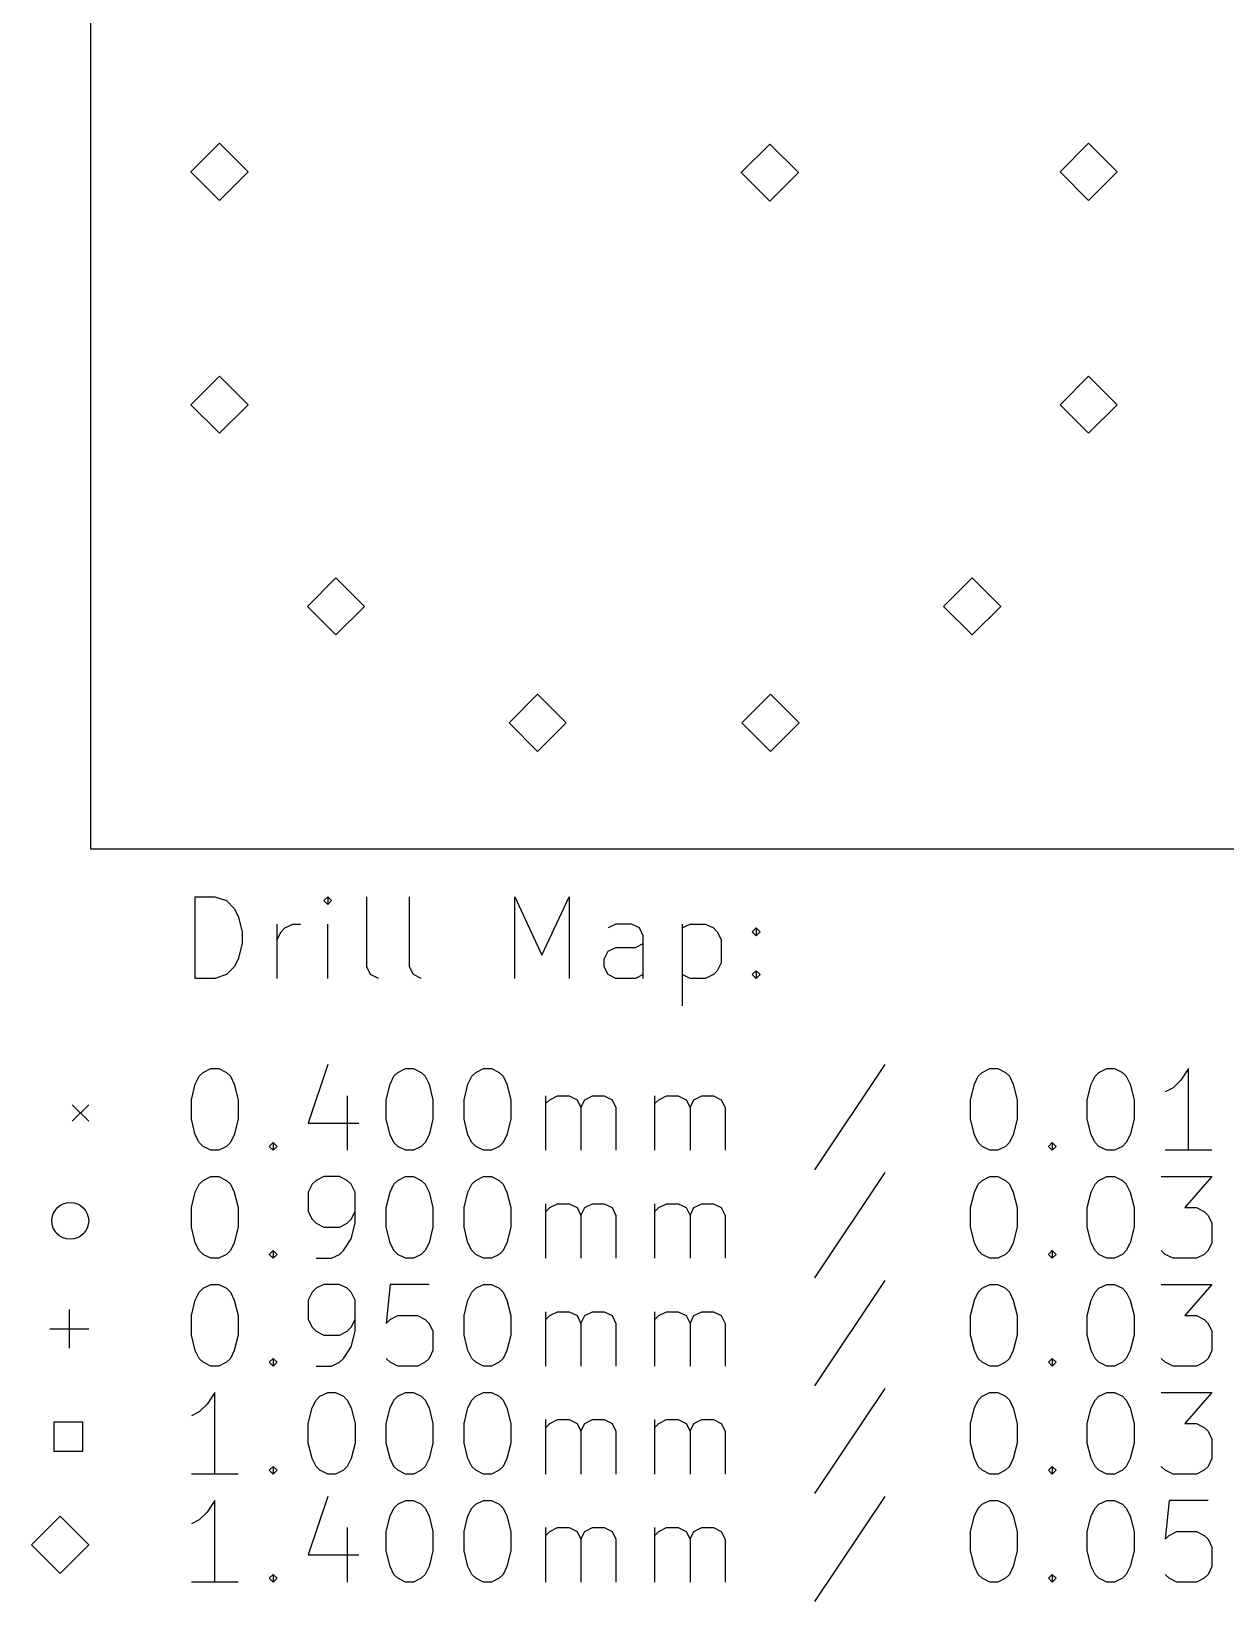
# Model space of a CAD drawing. Extents: x 18 to 145, y -73 to 84.
# Drawn here: x 17.95 to 47.15, y -73.17 to -34.77 of the extents above; entities that cross this region are included whole.
import ezdxf

# ---------------------------------------------------------------- set-up
doc = ezdxf.new("R2010")
doc.units = 0
doc.layers.add('BLACK', color=7, linetype='CONTINUOUS')

msp = doc.modelspace()

# ---------------------------------------------------------------- linework, layer by layer
at = {"layer": 'BLACK', "linetype": 'CONTINUOUS'}
for p, q in [((19.4, -54.768), (19.4, 83.6)), ((22.55, -37.506), (21.85, -38.206)), ((23.25, -38.206), (22.55, -37.506)), ((36.003, -37.525), (35.303, -38.225)), ((36.703, -38.225), (36.003, -37.525)), ((43.8, -37.506), (43.1, -38.206)), ((44.5, -38.206), (43.8, -37.506)), ((21.85, -38.206), (22.55, -38.906)), ((22.55, -38.906), (23.25, -38.206)), ((35.303, -38.225), (36.003, -38.925)), ((36.003, -38.925), (36.703, -38.225)), ((43.1, -38.206), (43.8, -38.906)), ((43.8, -38.906), (44.5, -38.206)), ((22.55, -43.2), (21.85, -43.9)), ((23.25, -43.9), (22.55, -43.2)), ((43.8, -43.2), (43.1, -43.9)), ((44.5, -43.9), (43.8, -43.2)), ((21.85, -43.9), (22.55, -44.6)), ((22.55, -44.6), (23.25, -43.9)), ((43.1, -43.9), (43.8, -44.6)), ((43.8, -44.6), (44.5, -43.9)), ((25.397, -48.131), (24.697, -48.831)), ((26.097, -48.831), (25.397, -48.131)), ((40.953, -48.131), (40.253, -48.831)), ((41.653, -48.831), (40.953, -48.131)), ((24.697, -48.831), (25.397, -49.531)), ((25.397, -49.531), (26.097, -48.831)), ((40.253, -48.831), (40.953, -49.531)), ((40.953, -49.531), (41.653, -48.831)), ((30.328, -50.978), (29.628, -51.678)), ((31.028, -51.678), (30.328, -50.978)), ((36.022, -50.978), (35.322, -51.678)), ((36.722, -51.678), (36.022, -50.978)), ((29.628, -51.678), (30.328, -52.378)), ((30.328, -52.378), (31.028, -51.678)), ((35.322, -51.678), (36.022, -52.378)), ((36.022, -52.378), (36.722, -51.678)), ((145.4, -54.768), (19.4, -54.768)), ((21.957768, -57.932838), (21.957768, -55.932838)), ((21.957768, -55.932838), (22.433958, -55.932838)), ((22.433958, -55.932838), (22.719673, -56.028076)), ((22.719673, -56.028076), (22.910149, -56.218552)), ((25.195863, -55.932838), (25.100625, -56.028076)), ((25.100625, -56.028076), (25.195863, -56.123314)), ((25.291101, -56.028076), (25.195863, -55.932838)), ((25.195863, -55.932838), (25.195863, -56.123314)), ((25.195863, -56.123314), (25.291101, -56.028076)), ((26.148244, -57.647123), (26.148244, -55.932838)), ((27.195863, -57.647123), (27.195863, -55.932838)), ((29.767292, -57.932838), (29.767292, -55.932838)), ((29.767292, -55.932838), (30.433959, -57.361409)), ((30.433959, -57.361409), (31.100625, -55.932838)), ((31.100625, -55.932838), (31.100625, -57.932838)), ((22.910149, -56.218552), (23.005387, -56.409028)), ((23.005387, -56.409028), (23.100625, -56.78998)), ((23.100625, -56.78998), (23.100625, -57.075695)), ((23.957768, -57.932838), (23.957768, -56.599504)), ((23.957768, -56.980457), (24.053006, -56.78998)), ((24.053006, -56.78998), (24.148244, -56.694742)), ((24.148244, -56.694742), (24.33872, -56.599504)), ((24.33872, -56.599504), (24.529197, -56.599504)), ((25.195863, -57.932838), (25.195863, -56.599504)), ((32.243482, -56.599504), (32.053006, -56.694742)), ((32.624435, -56.599504), (32.243482, -56.599504)), ((32.814911, -56.694742), (32.624435, -56.599504)), ((32.910149, -56.885219), (32.814911, -56.694742)), ((33.86253, -56.599504), (33.86253, -58.599504)), ((33.86253, -56.694742), (34.053006, -56.599504)), ((34.053006, -56.599504), (34.433959, -56.599504)), ((34.433959, -56.599504), (34.624435, -56.694742)), ((34.624435, -56.694742), (34.719673, -56.78998)), ((34.719673, -56.78998), (34.814911, -56.980457)), ((35.576816, -56.78998), (35.672054, -56.694742)), ((35.672054, -56.885219), (35.576816, -56.78998)), ((35.672054, -56.694742), (35.767292, -56.78998)), ((35.672054, -56.694742), (35.672054, -56.885219)), ((35.767292, -56.78998), (35.672054, -56.885219)), ((23.100625, -57.075695), (23.005387, -57.456647)), ((32.053006, -57.266171), (32.243482, -57.170933)), ((32.243482, -57.170933), (32.719673, -57.170933)), ((32.719673, -57.170933), (32.910149, -57.075695)), ((32.910149, -57.932838), (32.910149, -56.885219)), ((34.814911, -56.980457), (34.814911, -57.551885)), ((23.005387, -57.456647), (22.910149, -57.647123)), ((31.957768, -57.456647), (32.053006, -57.266171)), ((31.957768, -57.647123), (31.957768, -57.456647)), ((34.814911, -57.551885), (34.719673, -57.742361)), ((22.433958, -57.932838), (21.957768, -57.932838)), ((22.719673, -57.8376), (22.433958, -57.932838)), ((22.910149, -57.647123), (22.719673, -57.8376)), ((26.243482, -57.8376), (26.148244, -57.647123)), ((26.433958, -57.932838), (26.243482, -57.8376)), ((27.291101, -57.8376), (27.195863, -57.647123)), ((27.481577, -57.932838), (27.291101, -57.8376)), ((32.053006, -57.8376), (31.957768, -57.647123)), ((32.243482, -57.932838), (32.053006, -57.8376)), ((32.719673, -57.932838), (32.243482, -57.932838)), ((32.910149, -57.8376), (32.719673, -57.932838)), ((34.053006, -57.932838), (33.86253, -57.8376)), ((34.433959, -57.932838), (34.053006, -57.932838)), ((34.624435, -57.8376), (34.433959, -57.932838)), ((34.719673, -57.742361), (34.624435, -57.8376)), ((35.576816, -57.8376), (35.672054, -57.742361)), ((35.672054, -57.932838), (35.576816, -57.8376)), ((35.672054, -57.742361), (35.767292, -57.8376)), ((35.672054, -57.742361), (35.672054, -57.932838)), ((35.767292, -57.8376), (35.672054, -57.932838)), ((22.053006, -60.323314), (22.148244, -60.228076)), ((22.148244, -60.228076), (22.33872, -60.132838)), ((22.33872, -60.132838), (22.529197, -60.132838)), ((22.529197, -60.132838), (22.719673, -60.228076)), ((22.719673, -60.228076), (22.814911, -60.323314)), ((25.195863, -60.0376), (24.719673, -61.466171)), ((26.814911, -60.323314), (26.910149, -60.228076)), ((26.910149, -60.228076), (27.100625, -60.132838)), ((27.100625, -60.132838), (27.291102, -60.132838)), ((27.291102, -60.132838), (27.481578, -60.228076)), ((27.481578, -60.228076), (27.576816, -60.323314)), ((28.719673, -60.323314), (28.814911, -60.228076)), ((28.814911, -60.228076), (29.005387, -60.132838)), ((29.005387, -60.132838), (29.195864, -60.132838)), ((29.195864, -60.132838), (29.38634, -60.228076)), ((29.38634, -60.228076), (29.481578, -60.323314)), ((38.814912, -60.0376), (37.100627, -62.609028)), ((41.100627, -60.323314), (41.195865, -60.228076)), ((41.195865, -60.228076), (41.386341, -60.132838)), ((41.386341, -60.132838), (41.576818, -60.132838)), ((41.576818, -60.132838), (41.767294, -60.228076)), ((41.767294, -60.228076), (41.862532, -60.323314)), ((43.95777, -60.323314), (44.053008, -60.228076)), ((44.053008, -60.228076), (44.243484, -60.132838)), ((44.243484, -60.132838), (44.433961, -60.132838)), ((44.433961, -60.132838), (44.624437, -60.228076)), ((44.624437, -60.228076), (44.719675, -60.323314)), ((46.243484, -60.132838), (46.053008, -60.418552)), ((46.243484, -62.132838), (46.243484, -60.132838)), ((21.86253, -60.894742), (21.957768, -60.51379)), ((21.957768, -60.51379), (22.053006, -60.323314)), ((22.814911, -60.323314), (22.910149, -60.51379)), ((22.910149, -60.51379), (23.005387, -60.894742)), ((26.624435, -60.894742), (26.719673, -60.51379)), ((26.719673, -60.51379), (26.814911, -60.323314)), ((27.576816, -60.323314), (27.672054, -60.51379)), ((27.672054, -60.51379), (27.767292, -60.894742)), ((28.529197, -60.894742), (28.624435, -60.51379)), ((28.624435, -60.51379), (28.719673, -60.323314)), ((29.481578, -60.323314), (29.576816, -60.51379)), ((29.576816, -60.51379), (29.672054, -60.894742)), ((40.910151, -60.894742), (41.005389, -60.51379)), ((41.005389, -60.51379), (41.100627, -60.323314)), ((41.862532, -60.323314), (41.95777, -60.51379)), ((41.95777, -60.51379), (42.053008, -60.894742)), ((43.767294, -60.894742), (43.862532, -60.51379)), ((43.862532, -60.51379), (43.95777, -60.323314)), ((44.719675, -60.323314), (44.814913, -60.51379)), ((44.814913, -60.51379), (44.910151, -60.894742)), ((45.862532, -60.609028), (45.672056, -60.704266)), ((46.053008, -60.418552), (45.862532, -60.609028)), ((18.95, -61.018), (19.35, -61.418)), ((19.35, -61.018), (18.95, -61.418)), ((21.86253, -61.370933), (21.86253, -60.894742)), ((23.005387, -60.894742), (23.005387, -61.370933)), ((25.672054, -60.799504), (25.672054, -62.132838)), ((26.624435, -61.370933), (26.624435, -60.894742)), ((27.767292, -60.894742), (27.767292, -61.370933)), ((28.529197, -61.370933), (28.529197, -60.894742)), ((29.672054, -60.894742), (29.672054, -61.370933)), ((30.529197, -62.132838), (30.529197, -60.799504)), ((30.529197, -60.98998), (30.624435, -60.894742)), ((30.624435, -60.894742), (30.814911, -60.799504)), ((30.814911, -60.799504), (31.100626, -60.799504)), ((31.100626, -60.799504), (31.291102, -60.894742)), ((31.291102, -60.894742), (31.38634, -61.085219)), ((31.38634, -61.085219), (31.481578, -60.894742)), ((31.481578, -60.894742), (31.672054, -60.799504)), ((31.672054, -60.799504), (31.957768, -60.799504)), ((31.957768, -60.799504), (32.148245, -60.894742)), ((32.148245, -60.894742), (32.243483, -61.085219)), ((33.195864, -62.132838), (33.195864, -60.799504)), ((33.195864, -60.98998), (33.291102, -60.894742)), ((33.291102, -60.894742), (33.481578, -60.799504)), ((33.481578, -60.799504), (33.767293, -60.799504)), ((33.767293, -60.799504), (33.957769, -60.894742)), ((33.957769, -60.894742), (34.053007, -61.085219)), ((34.053007, -61.085219), (34.148245, -60.894742)), ((34.148245, -60.894742), (34.338721, -60.799504)), ((34.338721, -60.799504), (34.624435, -60.799504)), ((34.624435, -60.799504), (34.814912, -60.894742)), ((34.814912, -60.894742), (34.91015, -61.085219)), ((40.910151, -61.370933), (40.910151, -60.894742)), ((42.053008, -60.894742), (42.053008, -61.370933)), ((43.767294, -61.370933), (43.767294, -60.894742)), ((44.910151, -60.894742), (44.910151, -61.370933)), ((21.957768, -61.751885), (21.86253, -61.370933)), ((23.005387, -61.370933), (22.910149, -61.751885)), ((26.719673, -61.751885), (26.624435, -61.370933)), ((27.767292, -61.370933), (27.672054, -61.751885)), ((28.624435, -61.751885), (28.529197, -61.370933)), ((29.672054, -61.370933), (29.576816, -61.751885)), ((31.38634, -61.085219), (31.38634, -62.132838)), ((32.243483, -61.085219), (32.243483, -62.132838)), ((34.053007, -61.085219), (34.053007, -62.132838)), ((34.91015, -61.085219), (34.91015, -62.132838)), ((41.005389, -61.751885), (40.910151, -61.370933)), ((42.053008, -61.370933), (41.95777, -61.751885)), ((43.862532, -61.751885), (43.767294, -61.370933)), ((44.910151, -61.370933), (44.814913, -61.751885)), ((22.053006, -61.942361), (21.957768, -61.751885)), ((22.910149, -61.751885), (22.814911, -61.942361)), ((24.719673, -61.466171), (25.957768, -61.466171)), ((26.814911, -61.942361), (26.719673, -61.751885)), ((27.672054, -61.751885), (27.576816, -61.942361)), ((28.719673, -61.942361), (28.624435, -61.751885)), ((29.576816, -61.751885), (29.481578, -61.942361)), ((41.100627, -61.942361), (41.005389, -61.751885)), ((41.95777, -61.751885), (41.862532, -61.942361)), ((43.95777, -61.942361), (43.862532, -61.751885)), ((44.814913, -61.751885), (44.719675, -61.942361)), ((22.148244, -62.0376), (22.053006, -61.942361)), ((22.33872, -62.132838), (22.148244, -62.0376)), ((22.529197, -62.132838), (22.33872, -62.132838)), ((22.719673, -62.0376), (22.529197, -62.132838)), ((22.814911, -61.942361), (22.719673, -62.0376)), ((23.767292, -62.0376), (23.86253, -61.942361)), ((23.86253, -62.132838), (23.767292, -62.0376)), ((23.86253, -61.942361), (23.957768, -62.0376)), ((23.86253, -61.942361), (23.86253, -62.132838)), ((23.957768, -62.0376), (23.86253, -62.132838)), ((26.910149, -62.0376), (26.814911, -61.942361)), ((27.100625, -62.132838), (26.910149, -62.0376)), ((27.291102, -62.132838), (27.100625, -62.132838)), ((27.481578, -62.0376), (27.291102, -62.132838)), ((27.576816, -61.942361), (27.481578, -62.0376)), ((28.814911, -62.0376), (28.719673, -61.942361)), ((29.005387, -62.132838), (28.814911, -62.0376)), ((29.195864, -62.132838), (29.005387, -62.132838)), ((29.38634, -62.0376), (29.195864, -62.132838)), ((29.481578, -61.942361), (29.38634, -62.0376)), ((41.195865, -62.0376), (41.100627, -61.942361)), ((41.386341, -62.132838), (41.195865, -62.0376)), ((41.576818, -62.132838), (41.386341, -62.132838)), ((41.767294, -62.0376), (41.576818, -62.132838)), ((41.862532, -61.942361), (41.767294, -62.0376)), ((42.814913, -62.0376), (42.910151, -61.942361)), ((42.910151, -62.132838), (42.814913, -62.0376)), ((42.910151, -61.942361), (43.005389, -62.0376)), ((42.910151, -61.942361), (42.910151, -62.132838)), ((43.005389, -62.0376), (42.910151, -62.132838)), ((44.053008, -62.0376), (43.95777, -61.942361)), ((44.243484, -62.132838), (44.053008, -62.0376)), ((44.433961, -62.132838), (44.243484, -62.132838)), ((44.624437, -62.0376), (44.433961, -62.132838)), ((44.719675, -61.942361), (44.624437, -62.0376)), ((46.814913, -62.132838), (45.672056, -62.132838)), ((21.957768, -63.15379), (22.053006, -62.963314)), ((22.053006, -62.963314), (22.148244, -62.868076)), ((22.148244, -62.868076), (22.33872, -62.772838)), ((22.33872, -62.772838), (22.529197, -62.772838)), ((22.529197, -62.772838), (22.719673, -62.868076)), ((22.719673, -62.868076), (22.814911, -62.963314)), ((22.814911, -62.963314), (22.910149, -63.15379)), ((24.814911, -62.963314), (24.719673, -63.15379)), ((24.910149, -62.868076), (24.814911, -62.963314)), ((25.100625, -62.772838), (24.910149, -62.868076)), ((25.481578, -62.772838), (25.100625, -62.772838)), ((25.672054, -62.868076), (25.481578, -62.772838)), ((25.767292, -62.963314), (25.672054, -62.868076)), ((25.86253, -63.15379), (25.767292, -62.963314)), ((26.719673, -63.15379), (26.814911, -62.963314)), ((26.814911, -62.963314), (26.910149, -62.868076)), ((26.910149, -62.868076), (27.100625, -62.772838)), ((27.100625, -62.772838), (27.291102, -62.772838)), ((27.291102, -62.772838), (27.481578, -62.868076)), ((27.481578, -62.868076), (27.576816, -62.963314)), ((27.576816, -62.963314), (27.672054, -63.15379)), ((28.624435, -63.15379), (28.719673, -62.963314)), ((28.719673, -62.963314), (28.814911, -62.868076)), ((28.814911, -62.868076), (29.005387, -62.772838)), ((29.005387, -62.772838), (29.195864, -62.772838)), ((29.195864, -62.772838), (29.38634, -62.868076)), ((29.38634, -62.868076), (29.481578, -62.963314)), ((29.481578, -62.963314), (29.576816, -63.15379)), ((38.814912, -62.6776), (37.100627, -65.249028)), ((41.005389, -63.15379), (41.100627, -62.963314)), ((41.100627, -62.963314), (41.195865, -62.868076)), ((41.195865, -62.868076), (41.386341, -62.772838)), ((41.386341, -62.772838), (41.576818, -62.772838)), ((41.576818, -62.772838), (41.767294, -62.868076)), ((41.767294, -62.868076), (41.862532, -62.963314)), ((41.862532, -62.963314), (41.95777, -63.15379)), ((43.862532, -63.15379), (43.95777, -62.963314)), ((43.95777, -62.963314), (44.053008, -62.868076)), ((44.053008, -62.868076), (44.243484, -62.772838)), ((44.243484, -62.772838), (44.433961, -62.772838)), ((44.433961, -62.772838), (44.624437, -62.868076)), ((44.624437, -62.868076), (44.719675, -62.963314)), ((44.719675, -62.963314), (44.814913, -63.15379)), ((45.576818, -62.772838), (46.814913, -62.772838)), ((46.814913, -62.772838), (46.148246, -63.534742)), ((21.86253, -63.534742), (21.957768, -63.15379)), ((22.910149, -63.15379), (23.005387, -63.534742)), ((24.719673, -63.15379), (24.719673, -63.62998)), ((25.86253, -63.915695), (25.86253, -63.15379)), ((26.624435, -63.534742), (26.719673, -63.15379)), ((27.672054, -63.15379), (27.767292, -63.534742)), ((28.529197, -63.534742), (28.624435, -63.15379)), ((29.576816, -63.15379), (29.672054, -63.534742)), ((40.910151, -63.534742), (41.005389, -63.15379)), ((41.95777, -63.15379), (42.053008, -63.534742)), ((43.767294, -63.534742), (43.862532, -63.15379)), ((44.814913, -63.15379), (44.910151, -63.534742)), ((21.86253, -64.010933), (21.86253, -63.534742)), ((23.005387, -63.534742), (23.005387, -64.010933)), ((24.719673, -63.62998), (24.814911, -63.820457)), ((25.767292, -63.820457), (25.86253, -63.62998)), ((26.624435, -64.010933), (26.624435, -63.534742)), ((27.767292, -63.534742), (27.767292, -64.010933)), ((28.529197, -64.010933), (28.529197, -63.534742)), ((29.672054, -63.534742), (29.672054, -64.010933)), ((30.529197, -64.772838), (30.529197, -63.439504)), ((30.529197, -63.62998), (30.624435, -63.534742)), ((30.624435, -63.534742), (30.814911, -63.439504)), ((30.814911, -63.439504), (31.100626, -63.439504)), ((31.100626, -63.439504), (31.291102, -63.534742)), ((31.291102, -63.534742), (31.38634, -63.725219)), ((31.38634, -63.725219), (31.481578, -63.534742)), ((31.38634, -63.725219), (31.38634, -64.772838)), ((31.481578, -63.534742), (31.672054, -63.439504)), ((31.672054, -63.439504), (31.957768, -63.439504)), ((31.957768, -63.439504), (32.148245, -63.534742)), ((32.148245, -63.534742), (32.243483, -63.725219)), ((32.243483, -63.725219), (32.243483, -64.772838)), ((33.195864, -64.772838), (33.195864, -63.439504)), ((33.195864, -63.62998), (33.291102, -63.534742)), ((33.291102, -63.534742), (33.481578, -63.439504)), ((33.481578, -63.439504), (33.767293, -63.439504)), ((33.767293, -63.439504), (33.957769, -63.534742)), ((33.957769, -63.534742), (34.053007, -63.725219)), ((34.053007, -63.725219), (34.148245, -63.534742)), ((34.053007, -63.725219), (34.053007, -64.772838)), ((34.148245, -63.534742), (34.338721, -63.439504)), ((34.338721, -63.439504), (34.624435, -63.439504)), ((34.624435, -63.439504), (34.814912, -63.534742)), ((34.814912, -63.534742), (34.91015, -63.725219)), ((34.91015, -63.725219), (34.91015, -64.772838)), ((40.910151, -64.010933), (40.910151, -63.534742)), ((42.053008, -63.534742), (42.053008, -64.010933)), ((43.767294, -64.010933), (43.767294, -63.534742)), ((44.910151, -63.534742), (44.910151, -64.010933)), ((46.148246, -63.534742), (46.433961, -63.534742)), ((46.433961, -63.534742), (46.624437, -63.62998)), ((46.624437, -63.62998), (46.719675, -63.725219)), ((46.719675, -63.725219), (46.814913, -63.915695)), ((21.957768, -64.391885), (21.86253, -64.010933)), ((23.005387, -64.010933), (22.910149, -64.391885)), ((24.814911, -63.820457), (24.910149, -63.915695)), ((24.910149, -63.915695), (25.100625, -64.010933)), ((25.100625, -64.010933), (25.481578, -64.010933)), ((25.481578, -64.010933), (25.672054, -63.915695)), ((25.672054, -63.915695), (25.767292, -63.820457)), ((25.767292, -64.296647), (25.86253, -63.915695)), ((26.719673, -64.391885), (26.624435, -64.010933)), ((27.767292, -64.010933), (27.672054, -64.391885)), ((28.624435, -64.391885), (28.529197, -64.010933)), ((29.672054, -64.010933), (29.576816, -64.391885)), ((41.005389, -64.391885), (40.910151, -64.010933)), ((42.053008, -64.010933), (41.95777, -64.391885)), ((43.862532, -64.391885), (43.767294, -64.010933)), ((44.910151, -64.010933), (44.814913, -64.391885)), ((46.814913, -63.915695), (46.814913, -64.391885)), ((22.053006, -64.582361), (21.957768, -64.391885)), ((22.910149, -64.391885), (22.814911, -64.582361)), ((25.576816, -64.582361), (25.767292, -64.296647)), ((26.814911, -64.582361), (26.719673, -64.391885)), ((27.672054, -64.391885), (27.576816, -64.582361)), ((28.719673, -64.582361), (28.624435, -64.391885)), ((29.576816, -64.391885), (29.481578, -64.582361)), ((41.100627, -64.582361), (41.005389, -64.391885)), ((41.95777, -64.391885), (41.862532, -64.582361)), ((43.95777, -64.582361), (43.862532, -64.391885)), ((44.814913, -64.391885), (44.719675, -64.582361)), ((46.814913, -64.391885), (46.719675, -64.582361)), ((22.148244, -64.6776), (22.053006, -64.582361)), ((22.33872, -64.772838), (22.148244, -64.6776)), ((22.529197, -64.772838), (22.33872, -64.772838)), ((22.719673, -64.6776), (22.529197, -64.772838)), ((22.814911, -64.582361), (22.719673, -64.6776)), ((23.767292, -64.6776), (23.86253, -64.582361)), ((23.86253, -64.772838), (23.767292, -64.6776)), ((23.86253, -64.582361), (23.957768, -64.6776)), ((23.86253, -64.582361), (23.86253, -64.772838)), ((23.957768, -64.6776), (23.86253, -64.772838)), ((24.910149, -64.772838), (25.291101, -64.772838)), ((25.291101, -64.772838), (25.481578, -64.6776)), ((25.481578, -64.6776), (25.576816, -64.582361)), ((26.910149, -64.6776), (26.814911, -64.582361)), ((27.100625, -64.772838), (26.910149, -64.6776)), ((27.291102, -64.772838), (27.100625, -64.772838)), ((27.481578, -64.6776), (27.291102, -64.772838)), ((27.576816, -64.582361), (27.481578, -64.6776)), ((28.814911, -64.6776), (28.719673, -64.582361)), ((29.005387, -64.772838), (28.814911, -64.6776)), ((29.195864, -64.772838), (29.005387, -64.772838)), ((29.38634, -64.6776), (29.195864, -64.772838)), ((29.481578, -64.582361), (29.38634, -64.6776)), ((41.195865, -64.6776), (41.100627, -64.582361)), ((41.386341, -64.772838), (41.195865, -64.6776)), ((41.576818, -64.772838), (41.386341, -64.772838)), ((41.767294, -64.6776), (41.576818, -64.772838)), ((41.862532, -64.582361), (41.767294, -64.6776)), ((42.814913, -64.6776), (42.910151, -64.582361)), ((42.910151, -64.772838), (42.814913, -64.6776)), ((42.910151, -64.582361), (43.005389, -64.6776)), ((42.910151, -64.582361), (42.910151, -64.772838)), ((43.005389, -64.6776), (42.910151, -64.772838)), ((44.053008, -64.6776), (43.95777, -64.582361)), ((44.243484, -64.772838), (44.053008, -64.6776)), ((44.433961, -64.772838), (44.243484, -64.772838)), ((44.624437, -64.6776), (44.433961, -64.772838)), ((44.719675, -64.582361), (44.624437, -64.6776)), ((45.672056, -64.6776), (45.576818, -64.582361)), ((45.862532, -64.772838), (45.672056, -64.6776)), ((46.433961, -64.772838), (45.862532, -64.772838)), ((46.624437, -64.6776), (46.433961, -64.772838)), ((46.719675, -64.582361), (46.624437, -64.6776)), ((21.957768, -65.79379), (22.053006, -65.603314)), ((22.053006, -65.603314), (22.148244, -65.508076)), ((22.148244, -65.508076), (22.33872, -65.412838)), ((22.33872, -65.412838), (22.529197, -65.412838)), ((22.529197, -65.412838), (22.719673, -65.508076)), ((22.719673, -65.508076), (22.814911, -65.603314)), ((22.814911, -65.603314), (22.910149, -65.79379)), ((24.814911, -65.603314), (24.719673, -65.79379)), ((24.910149, -65.508076), (24.814911, -65.603314)), ((25.100625, -65.412838), (24.910149, -65.508076)), ((25.481578, -65.412838), (25.100625, -65.412838)), ((25.672054, -65.508076), (25.481578, -65.412838)), ((25.767292, -65.603314), (25.672054, -65.508076)), ((25.86253, -65.79379), (25.767292, -65.603314)), ((26.719673, -65.412838), (26.624435, -66.365219)), ((27.672054, -65.412838), (26.719673, -65.412838)), ((28.624435, -65.79379), (28.719673, -65.603314)), ((28.719673, -65.603314), (28.814911, -65.508076)), ((28.814911, -65.508076), (29.005387, -65.412838)), ((29.005387, -65.412838), (29.195864, -65.412838)), ((29.195864, -65.412838), (29.38634, -65.508076)), ((29.38634, -65.508076), (29.481578, -65.603314)), ((29.481578, -65.603314), (29.576816, -65.79379)), ((38.814912, -65.3176), (37.100627, -67.889028)), ((41.005389, -65.79379), (41.100627, -65.603314)), ((41.100627, -65.603314), (41.195865, -65.508076)), ((41.195865, -65.508076), (41.386341, -65.412838)), ((41.386341, -65.412838), (41.576818, -65.412838)), ((41.576818, -65.412838), (41.767294, -65.508076)), ((41.767294, -65.508076), (41.862532, -65.603314)), ((41.862532, -65.603314), (41.95777, -65.79379)), ((43.862532, -65.79379), (43.95777, -65.603314)), ((43.95777, -65.603314), (44.053008, -65.508076)), ((44.053008, -65.508076), (44.243484, -65.412838)), ((44.243484, -65.412838), (44.433961, -65.412838)), ((44.433961, -65.412838), (44.624437, -65.508076)), ((44.624437, -65.508076), (44.719675, -65.603314)), ((44.719675, -65.603314), (44.814913, -65.79379)), ((45.576818, -65.412838), (46.814913, -65.412838)), ((46.814913, -65.412838), (46.148246, -66.174742)), ((18.875, -66.023), (18.875, -66.973)), ((21.86253, -66.174742), (21.957768, -65.79379)), ((22.910149, -65.79379), (23.005387, -66.174742)), ((24.719673, -65.79379), (24.719673, -66.26998)), ((25.86253, -66.555695), (25.86253, -65.79379)), ((28.529197, -66.174742), (28.624435, -65.79379)), ((29.576816, -65.79379), (29.672054, -66.174742)), ((40.910151, -66.174742), (41.005389, -65.79379)), ((41.95777, -65.79379), (42.053008, -66.174742)), ((43.767294, -66.174742), (43.862532, -65.79379)), ((44.814913, -65.79379), (44.910151, -66.174742)), ((21.86253, -66.650933), (21.86253, -66.174742)), ((23.005387, -66.174742), (23.005387, -66.650933)), ((24.719673, -66.26998), (24.814911, -66.460457)), ((25.767292, -66.460457), (25.86253, -66.26998)), ((26.624435, -66.365219), (26.719673, -66.26998)), ((26.719673, -66.26998), (26.910149, -66.174742)), ((26.910149, -66.174742), (27.38634, -66.174742)), ((27.38634, -66.174742), (27.576816, -66.26998)), ((27.576816, -66.26998), (27.672054, -66.365219)), ((27.672054, -66.365219), (27.767292, -66.555695)), ((28.529197, -66.650933), (28.529197, -66.174742)), ((29.672054, -66.174742), (29.672054, -66.650933)), ((30.529197, -67.412838), (30.529197, -66.079504)), ((30.529197, -66.26998), (30.624435, -66.174742)), ((30.624435, -66.174742), (30.814911, -66.079504)), ((30.814911, -66.079504), (31.100626, -66.079504)), ((31.100626, -66.079504), (31.291102, -66.174742)), ((31.291102, -66.174742), (31.38634, -66.365219)), ((31.38634, -66.365219), (31.481578, -66.174742)), ((31.38634, -66.365219), (31.38634, -67.412838)), ((31.481578, -66.174742), (31.672054, -66.079504)), ((31.672054, -66.079504), (31.957768, -66.079504)), ((31.957768, -66.079504), (32.148245, -66.174742)), ((32.148245, -66.174742), (32.243483, -66.365219)), ((32.243483, -66.365219), (32.243483, -67.412838)), ((33.195864, -67.412838), (33.195864, -66.079504)), ((33.195864, -66.26998), (33.291102, -66.174742)), ((33.291102, -66.174742), (33.481578, -66.079504)), ((33.481578, -66.079504), (33.767293, -66.079504)), ((33.767293, -66.079504), (33.957769, -66.174742)), ((33.957769, -66.174742), (34.053007, -66.365219)), ((34.053007, -66.365219), (34.148245, -66.174742)), ((34.053007, -66.365219), (34.053007, -67.412838)), ((34.148245, -66.174742), (34.338721, -66.079504)), ((34.338721, -66.079504), (34.624435, -66.079504)), ((34.624435, -66.079504), (34.814912, -66.174742)), ((34.814912, -66.174742), (34.91015, -66.365219)), ((34.91015, -66.365219), (34.91015, -67.412838)), ((40.910151, -66.650933), (40.910151, -66.174742)), ((42.053008, -66.174742), (42.053008, -66.650933)), ((43.767294, -66.650933), (43.767294, -66.174742)), ((44.910151, -66.174742), (44.910151, -66.650933)), ((46.148246, -66.174742), (46.433961, -66.174742)), ((46.433961, -66.174742), (46.624437, -66.26998)), ((46.624437, -66.26998), (46.719675, -66.365219)), ((46.719675, -66.365219), (46.814913, -66.555695)), ((18.4, -66.498), (19.35, -66.498)), ((21.957768, -67.031885), (21.86253, -66.650933)), ((23.005387, -66.650933), (22.910149, -67.031885)), ((24.814911, -66.460457), (24.910149, -66.555695)), ((24.910149, -66.555695), (25.100625, -66.650933)), ((25.100625, -66.650933), (25.481578, -66.650933)), ((25.481578, -66.650933), (25.672054, -66.555695)), ((25.672054, -66.555695), (25.767292, -66.460457)), ((25.767292, -66.936647), (25.86253, -66.555695)), ((27.767292, -66.555695), (27.767292, -67.031885)), ((28.624435, -67.031885), (28.529197, -66.650933)), ((29.672054, -66.650933), (29.576816, -67.031885)), ((41.005389, -67.031885), (40.910151, -66.650933)), ((42.053008, -66.650933), (41.95777, -67.031885)), ((43.862532, -67.031885), (43.767294, -66.650933)), ((44.910151, -66.650933), (44.814913, -67.031885)), ((46.814913, -66.555695), (46.814913, -67.031885)), ((22.053006, -67.222361), (21.957768, -67.031885)), ((22.910149, -67.031885), (22.814911, -67.222361)), ((25.576816, -67.222361), (25.767292, -66.936647)), ((27.767292, -67.031885), (27.672054, -67.222361)), ((28.719673, -67.222361), (28.624435, -67.031885)), ((29.576816, -67.031885), (29.481578, -67.222361)), ((41.100627, -67.222361), (41.005389, -67.031885)), ((41.95777, -67.031885), (41.862532, -67.222361)), ((43.95777, -67.222361), (43.862532, -67.031885)), ((44.814913, -67.031885), (44.719675, -67.222361)), ((46.814913, -67.031885), (46.719675, -67.222361)), ((22.148244, -67.3176), (22.053006, -67.222361)), ((22.33872, -67.412838), (22.148244, -67.3176)), ((22.529197, -67.412838), (22.33872, -67.412838)), ((22.719673, -67.3176), (22.529197, -67.412838)), ((22.814911, -67.222361), (22.719673, -67.3176)), ((23.767292, -67.3176), (23.86253, -67.222361)), ((23.86253, -67.412838), (23.767292, -67.3176)), ((23.86253, -67.222361), (23.957768, -67.3176)), ((23.86253, -67.222361), (23.86253, -67.412838)), ((23.957768, -67.3176), (23.86253, -67.412838)), ((24.910149, -67.412838), (25.291101, -67.412838)), ((25.291101, -67.412838), (25.481578, -67.3176)), ((25.481578, -67.3176), (25.576816, -67.222361)), ((26.719673, -67.3176), (26.624435, -67.222361)), ((26.910149, -67.412838), (26.719673, -67.3176)), ((27.38634, -67.412838), (26.910149, -67.412838)), ((27.576816, -67.3176), (27.38634, -67.412838)), ((27.672054, -67.222361), (27.576816, -67.3176)), ((28.814911, -67.3176), (28.719673, -67.222361)), ((29.005387, -67.412838), (28.814911, -67.3176)), ((29.195864, -67.412838), (29.005387, -67.412838)), ((29.38634, -67.3176), (29.195864, -67.412838)), ((29.481578, -67.222361), (29.38634, -67.3176)), ((41.195865, -67.3176), (41.100627, -67.222361)), ((41.386341, -67.412838), (41.195865, -67.3176)), ((41.576818, -67.412838), (41.386341, -67.412838)), ((41.767294, -67.3176), (41.576818, -67.412838)), ((41.862532, -67.222361), (41.767294, -67.3176)), ((42.814913, -67.3176), (42.910151, -67.222361)), ((42.910151, -67.412838), (42.814913, -67.3176)), ((42.910151, -67.222361), (43.005389, -67.3176)), ((42.910151, -67.222361), (42.910151, -67.412838)), ((43.005389, -67.3176), (42.910151, -67.412838)), ((44.053008, -67.3176), (43.95777, -67.222361)), ((44.243484, -67.412838), (44.053008, -67.3176)), ((44.433961, -67.412838), (44.243484, -67.412838)), ((44.624437, -67.3176), (44.433961, -67.412838)), ((44.719675, -67.222361), (44.624437, -67.3176)), ((45.672056, -67.3176), (45.576818, -67.222361)), ((45.862532, -67.412838), (45.672056, -67.3176)), ((46.433961, -67.412838), (45.862532, -67.412838)), ((46.624437, -67.3176), (46.433961, -67.412838)), ((46.719675, -67.222361), (46.624437, -67.3176)), ((38.814912, -67.9576), (37.100627, -70.529028)), ((22.243482, -68.338552), (22.053006, -68.529028)), ((22.433958, -68.052838), (22.243482, -68.338552)), ((22.433958, -70.052838), (22.433958, -68.052838)), ((24.814911, -68.43379), (24.910149, -68.243314)), ((24.910149, -68.243314), (25.005387, -68.148076)), ((25.005387, -68.148076), (25.195863, -68.052838)), ((25.195863, -68.052838), (25.38634, -68.052838)), ((25.38634, -68.052838), (25.576816, -68.148076)), ((25.576816, -68.148076), (25.672054, -68.243314)), ((25.672054, -68.243314), (25.767292, -68.43379)), ((26.719673, -68.43379), (26.814911, -68.243314)), ((26.814911, -68.243314), (26.910149, -68.148076)), ((26.910149, -68.148076), (27.100625, -68.052838)), ((27.100625, -68.052838), (27.291102, -68.052838)), ((27.291102, -68.052838), (27.481578, -68.148076)), ((27.481578, -68.148076), (27.576816, -68.243314)), ((27.576816, -68.243314), (27.672054, -68.43379)), ((28.624435, -68.43379), (28.719673, -68.243314)), ((28.719673, -68.243314), (28.814911, -68.148076)), ((28.814911, -68.148076), (29.005387, -68.052838)), ((29.005387, -68.052838), (29.195864, -68.052838)), ((29.195864, -68.052838), (29.38634, -68.148076)), ((29.38634, -68.148076), (29.481578, -68.243314)), ((29.481578, -68.243314), (29.576816, -68.43379)), ((41.005389, -68.43379), (41.100627, -68.243314)), ((41.100627, -68.243314), (41.195865, -68.148076)), ((41.195865, -68.148076), (41.386341, -68.052838)), ((41.386341, -68.052838), (41.576818, -68.052838)), ((41.576818, -68.052838), (41.767294, -68.148076)), ((41.767294, -68.148076), (41.862532, -68.243314)), ((41.862532, -68.243314), (41.95777, -68.43379)), ((43.862532, -68.43379), (43.95777, -68.243314)), ((43.95777, -68.243314), (44.053008, -68.148076)), ((44.053008, -68.148076), (44.243484, -68.052838)), ((44.243484, -68.052838), (44.433961, -68.052838)), ((44.433961, -68.052838), (44.624437, -68.148076)), ((44.624437, -68.148076), (44.719675, -68.243314)), ((44.719675, -68.243314), (44.814913, -68.43379)), ((45.576818, -68.052838), (46.814913, -68.052838)), ((46.814913, -68.052838), (46.148246, -68.814742)), ((22.053006, -68.529028), (21.86253, -68.624266)), ((24.719673, -68.814742), (24.814911, -68.43379)), ((25.767292, -68.43379), (25.86253, -68.814742)), ((26.624435, -68.814742), (26.719673, -68.43379)), ((27.672054, -68.43379), (27.767292, -68.814742)), ((28.529197, -68.814742), (28.624435, -68.43379)), ((29.576816, -68.43379), (29.672054, -68.814742)), ((30.529197, -70.052838), (30.529197, -68.719504)), ((30.624435, -68.814742), (30.814911, -68.719504)), ((30.814911, -68.719504), (31.100626, -68.719504)), ((31.100626, -68.719504), (31.291102, -68.814742)), ((31.481578, -68.814742), (31.672054, -68.719504)), ((31.672054, -68.719504), (31.957768, -68.719504)), ((31.957768, -68.719504), (32.148245, -68.814742)), ((33.195864, -70.052838), (33.195864, -68.719504)), ((33.291102, -68.814742), (33.481578, -68.719504)), ((33.481578, -68.719504), (33.767293, -68.719504)), ((33.767293, -68.719504), (33.957769, -68.814742)), ((34.148245, -68.814742), (34.338721, -68.719504)), ((34.338721, -68.719504), (34.624435, -68.719504)), ((34.624435, -68.719504), (34.814912, -68.814742)), ((40.910151, -68.814742), (41.005389, -68.43379)), ((41.95777, -68.43379), (42.053008, -68.814742)), ((43.767294, -68.814742), (43.862532, -68.43379)), ((44.814913, -68.43379), (44.910151, -68.814742)), ((19.203557, -68.784443), (18.496443, -68.784443)), ((18.496443, -68.784443), (18.496443, -69.491557)), ((19.203557, -69.491557), (19.203557, -68.784443)), ((24.719673, -69.290933), (24.719673, -68.814742)), ((25.86253, -68.814742), (25.86253, -69.290933)), ((26.624435, -69.290933), (26.624435, -68.814742)), ((27.767292, -68.814742), (27.767292, -69.290933)), ((28.529197, -69.290933), (28.529197, -68.814742)), ((29.672054, -68.814742), (29.672054, -69.290933)), ((30.529197, -68.90998), (30.624435, -68.814742)), ((31.291102, -68.814742), (31.38634, -69.005219)), ((31.38634, -69.005219), (31.481578, -68.814742)), ((31.38634, -69.005219), (31.38634, -70.052838)), ((32.148245, -68.814742), (32.243483, -69.005219)), ((32.243483, -69.005219), (32.243483, -70.052838)), ((33.195864, -68.90998), (33.291102, -68.814742)), ((33.957769, -68.814742), (34.053007, -69.005219)), ((34.053007, -69.005219), (34.148245, -68.814742)), ((34.053007, -69.005219), (34.053007, -70.052838)), ((34.814912, -68.814742), (34.91015, -69.005219)), ((34.91015, -69.005219), (34.91015, -70.052838)), ((40.910151, -69.290933), (40.910151, -68.814742)), ((42.053008, -68.814742), (42.053008, -69.290933)), ((43.767294, -69.290933), (43.767294, -68.814742)), ((44.910151, -68.814742), (44.910151, -69.290933)), ((46.148246, -68.814742), (46.433961, -68.814742)), ((46.433961, -68.814742), (46.624437, -68.90998)), ((46.624437, -68.90998), (46.719675, -69.005219)), ((46.719675, -69.005219), (46.814913, -69.195695)), ((18.496443, -69.491557), (19.203557, -69.491557)), ((24.814911, -69.671885), (24.719673, -69.290933)), ((25.86253, -69.290933), (25.767292, -69.671885)), ((26.719673, -69.671885), (26.624435, -69.290933)), ((27.767292, -69.290933), (27.672054, -69.671885)), ((28.624435, -69.671885), (28.529197, -69.290933)), ((29.672054, -69.290933), (29.576816, -69.671885)), ((41.005389, -69.671885), (40.910151, -69.290933)), ((42.053008, -69.290933), (41.95777, -69.671885)), ((43.862532, -69.671885), (43.767294, -69.290933)), ((44.910151, -69.290933), (44.814913, -69.671885)), ((46.814913, -69.195695), (46.814913, -69.671885)), ((23.767292, -69.9576), (23.86253, -69.862361)), ((23.86253, -69.862361), (23.957768, -69.9576)), ((23.86253, -69.862361), (23.86253, -70.052838)), ((24.910149, -69.862361), (24.814911, -69.671885)), ((25.005387, -69.9576), (24.910149, -69.862361)), ((25.672054, -69.862361), (25.576816, -69.9576)), ((25.767292, -69.671885), (25.672054, -69.862361)), ((26.814911, -69.862361), (26.719673, -69.671885)), ((26.910149, -69.9576), (26.814911, -69.862361)), ((27.576816, -69.862361), (27.481578, -69.9576)), ((27.672054, -69.671885), (27.576816, -69.862361)), ((28.719673, -69.862361), (28.624435, -69.671885)), ((28.814911, -69.9576), (28.719673, -69.862361)), ((29.481578, -69.862361), (29.38634, -69.9576)), ((29.576816, -69.671885), (29.481578, -69.862361)), ((41.100627, -69.862361), (41.005389, -69.671885)), ((41.195865, -69.9576), (41.100627, -69.862361)), ((41.862532, -69.862361), (41.767294, -69.9576)), ((41.95777, -69.671885), (41.862532, -69.862361)), ((42.814913, -69.9576), (42.910151, -69.862361)), ((42.910151, -69.862361), (43.005389, -69.9576)), ((42.910151, -69.862361), (42.910151, -70.052838)), ((43.95777, -69.862361), (43.862532, -69.671885)), ((44.053008, -69.9576), (43.95777, -69.862361)), ((44.719675, -69.862361), (44.624437, -69.9576)), ((44.814913, -69.671885), (44.719675, -69.862361)), ((45.672056, -69.9576), (45.576818, -69.862361)), ((46.719675, -69.862361), (46.624437, -69.9576)), ((46.814913, -69.671885), (46.719675, -69.862361)), ((23.005387, -70.052838), (21.86253, -70.052838)), ((23.86253, -70.052838), (23.767292, -69.9576)), ((23.957768, -69.9576), (23.86253, -70.052838)), ((25.195863, -70.052838), (25.005387, -69.9576)), ((25.38634, -70.052838), (25.195863, -70.052838)), ((25.576816, -69.9576), (25.38634, -70.052838)), ((27.100625, -70.052838), (26.910149, -69.9576)), ((27.291102, -70.052838), (27.100625, -70.052838)), ((27.481578, -69.9576), (27.291102, -70.052838)), ((29.005387, -70.052838), (28.814911, -69.9576)), ((29.195864, -70.052838), (29.005387, -70.052838)), ((29.38634, -69.9576), (29.195864, -70.052838)), ((41.386341, -70.052838), (41.195865, -69.9576)), ((41.576818, -70.052838), (41.386341, -70.052838)), ((41.767294, -69.9576), (41.576818, -70.052838)), ((42.910151, -70.052838), (42.814913, -69.9576)), ((43.005389, -69.9576), (42.910151, -70.052838)), ((44.243484, -70.052838), (44.053008, -69.9576)), ((44.433961, -70.052838), (44.243484, -70.052838)), ((44.624437, -69.9576), (44.433961, -70.052838)), ((45.862532, -70.052838), (45.672056, -69.9576)), ((46.433961, -70.052838), (45.862532, -70.052838)), ((46.624437, -69.9576), (46.433961, -70.052838)), ((25.195863, -70.5976), (24.719673, -72.026171)), ((38.814912, -70.5976), (37.100627, -73.169028)), ((22.243482, -70.978552), (22.053006, -71.169028)), ((22.433958, -70.692838), (22.243482, -70.978552)), ((22.433958, -72.692838), (22.433958, -70.692838)), ((26.719673, -71.07379), (26.814911, -70.883314)), ((26.814911, -70.883314), (26.910149, -70.788076)), ((26.910149, -70.788076), (27.100625, -70.692838)), ((27.100625, -70.692838), (27.291102, -70.692838)), ((27.291102, -70.692838), (27.481578, -70.788076)), ((27.481578, -70.788076), (27.576816, -70.883314)), ((27.576816, -70.883314), (27.672054, -71.07379)), ((28.624435, -71.07379), (28.719673, -70.883314)), ((28.719673, -70.883314), (28.814911, -70.788076)), ((28.814911, -70.788076), (29.005387, -70.692838)), ((29.005387, -70.692838), (29.195864, -70.692838)), ((29.195864, -70.692838), (29.38634, -70.788076)), ((29.38634, -70.788076), (29.481578, -70.883314)), ((29.481578, -70.883314), (29.576816, -71.07379)), ((41.005389, -71.07379), (41.100627, -70.883314)), ((41.100627, -70.883314), (41.195865, -70.788076)), ((41.195865, -70.788076), (41.386341, -70.692838)), ((41.386341, -70.692838), (41.576818, -70.692838)), ((41.576818, -70.692838), (41.767294, -70.788076)), ((41.767294, -70.788076), (41.862532, -70.883314)), ((41.862532, -70.883314), (41.95777, -71.07379)), ((43.862532, -71.07379), (43.95777, -70.883314)), ((43.95777, -70.883314), (44.053008, -70.788076)), ((44.053008, -70.788076), (44.243484, -70.692838)), ((44.243484, -70.692838), (44.433961, -70.692838)), ((44.433961, -70.692838), (44.624437, -70.788076)), ((44.624437, -70.788076), (44.719675, -70.883314)), ((44.719675, -70.883314), (44.814913, -71.07379)), ((45.767294, -70.692838), (45.672056, -71.645219)), ((46.719675, -70.692838), (45.767294, -70.692838)), ((18.65, -71.078), (17.95, -71.778)), ((19.35, -71.778), (18.65, -71.078)), ((22.053006, -71.169028), (21.86253, -71.264266)), ((25.672054, -71.359504), (25.672054, -72.692838)), ((26.624435, -71.454742), (26.719673, -71.07379)), ((27.672054, -71.07379), (27.767292, -71.454742)), ((28.529197, -71.454742), (28.624435, -71.07379)), ((29.576816, -71.07379), (29.672054, -71.454742)), ((30.529197, -72.692838), (30.529197, -71.359504)), ((30.624435, -71.454742), (30.814911, -71.359504)), ((30.814911, -71.359504), (31.100626, -71.359504)), ((31.100626, -71.359504), (31.291102, -71.454742)), ((31.481578, -71.454742), (31.672054, -71.359504)), ((31.672054, -71.359504), (31.957768, -71.359504)), ((31.957768, -71.359504), (32.148245, -71.454742)), ((33.195864, -72.692838), (33.195864, -71.359504)), ((33.291102, -71.454742), (33.481578, -71.359504)), ((33.481578, -71.359504), (33.767293, -71.359504)), ((33.767293, -71.359504), (33.957769, -71.454742)), ((34.148245, -71.454742), (34.338721, -71.359504)), ((34.338721, -71.359504), (34.624435, -71.359504)), ((34.624435, -71.359504), (34.814912, -71.454742)), ((40.910151, -71.454742), (41.005389, -71.07379)), ((41.95777, -71.07379), (42.053008, -71.454742)), ((43.767294, -71.454742), (43.862532, -71.07379)), ((44.814913, -71.07379), (44.910151, -71.454742)), ((17.95, -71.778), (18.65, -72.478)), ((18.65, -72.478), (19.35, -71.778)), ((26.624435, -71.930933), (26.624435, -71.454742)), ((27.767292, -71.454742), (27.767292, -71.930933)), ((28.529197, -71.930933), (28.529197, -71.454742)), ((29.672054, -71.454742), (29.672054, -71.930933)), ((30.529197, -71.54998), (30.624435, -71.454742)), ((31.291102, -71.454742), (31.38634, -71.645219)), ((31.38634, -71.645219), (31.481578, -71.454742)), ((31.38634, -71.645219), (31.38634, -72.692838)), ((32.148245, -71.454742), (32.243483, -71.645219)), ((32.243483, -71.645219), (32.243483, -72.692838)), ((33.195864, -71.54998), (33.291102, -71.454742)), ((33.957769, -71.454742), (34.053007, -71.645219)), ((34.053007, -71.645219), (34.148245, -71.454742)), ((34.053007, -71.645219), (34.053007, -72.692838)), ((34.814912, -71.454742), (34.91015, -71.645219)), ((34.91015, -71.645219), (34.91015, -72.692838)), ((40.910151, -71.930933), (40.910151, -71.454742)), ((42.053008, -71.454742), (42.053008, -71.930933)), ((43.767294, -71.930933), (43.767294, -71.454742)), ((44.910151, -71.454742), (44.910151, -71.930933)), ((45.672056, -71.645219), (45.767294, -71.54998)), ((45.767294, -71.54998), (45.95777, -71.454742)), ((45.95777, -71.454742), (46.433961, -71.454742)), ((46.433961, -71.454742), (46.624437, -71.54998)), ((46.624437, -71.54998), (46.719675, -71.645219)), ((46.719675, -71.645219), (46.814913, -71.835695)), ((24.719673, -72.026171), (25.957768, -72.026171)), ((26.719673, -72.311885), (26.624435, -71.930933)), ((27.767292, -71.930933), (27.672054, -72.311885)), ((28.624435, -72.311885), (28.529197, -71.930933)), ((29.672054, -71.930933), (29.576816, -72.311885)), ((41.005389, -72.311885), (40.910151, -71.930933)), ((42.053008, -71.930933), (41.95777, -72.311885)), ((43.862532, -72.311885), (43.767294, -71.930933)), ((44.910151, -71.930933), (44.814913, -72.311885)), ((46.814913, -71.835695), (46.814913, -72.311885)), ((23.767292, -72.5976), (23.86253, -72.502361)), ((23.86253, -72.502361), (23.957768, -72.5976)), ((23.86253, -72.502361), (23.86253, -72.692838)), ((26.814911, -72.502361), (26.719673, -72.311885)), ((26.910149, -72.5976), (26.814911, -72.502361)), ((27.576816, -72.502361), (27.481578, -72.5976)), ((27.672054, -72.311885), (27.576816, -72.502361)), ((28.719673, -72.502361), (28.624435, -72.311885)), ((28.814911, -72.5976), (28.719673, -72.502361)), ((29.481578, -72.502361), (29.38634, -72.5976)), ((29.576816, -72.311885), (29.481578, -72.502361)), ((41.100627, -72.502361), (41.005389, -72.311885)), ((41.195865, -72.5976), (41.100627, -72.502361)), ((41.862532, -72.502361), (41.767294, -72.5976)), ((41.95777, -72.311885), (41.862532, -72.502361)), ((42.814913, -72.5976), (42.910151, -72.502361)), ((42.910151, -72.502361), (43.005389, -72.5976)), ((42.910151, -72.502361), (42.910151, -72.692838)), ((43.95777, -72.502361), (43.862532, -72.311885)), ((44.053008, -72.5976), (43.95777, -72.502361)), ((44.719675, -72.502361), (44.624437, -72.5976)), ((44.814913, -72.311885), (44.719675, -72.502361)), ((45.767294, -72.5976), (45.672056, -72.502361)), ((46.719675, -72.502361), (46.624437, -72.5976)), ((46.814913, -72.311885), (46.719675, -72.502361)), ((23.005387, -72.692838), (21.86253, -72.692838)), ((23.86253, -72.692838), (23.767292, -72.5976)), ((23.957768, -72.5976), (23.86253, -72.692838)), ((27.100625, -72.692838), (26.910149, -72.5976)), ((27.291102, -72.692838), (27.100625, -72.692838)), ((27.481578, -72.5976), (27.291102, -72.692838)), ((29.005387, -72.692838), (28.814911, -72.5976)), ((29.195864, -72.692838), (29.005387, -72.692838)), ((29.38634, -72.5976), (29.195864, -72.692838)), ((41.386341, -72.692838), (41.195865, -72.5976)), ((41.576818, -72.692838), (41.386341, -72.692838)), ((41.767294, -72.5976), (41.576818, -72.692838)), ((42.910151, -72.692838), (42.814913, -72.5976)), ((43.005389, -72.5976), (42.910151, -72.692838)), ((44.243484, -72.692838), (44.053008, -72.5976)), ((44.433961, -72.692838), (44.243484, -72.692838)), ((44.624437, -72.5976), (44.433961, -72.692838)), ((45.95777, -72.692838), (45.767294, -72.5976)), ((46.433961, -72.692838), (45.95777, -72.692838)), ((46.624437, -72.5976), (46.433961, -72.692838))]:
    msp.add_line(p, q, dxfattribs=at)
at = {"layer": 'BLACK'}
msp.add_circle((18.9, -63.858), 0.45, dxfattribs=at)

doc.saveas('drawing.dxf')
